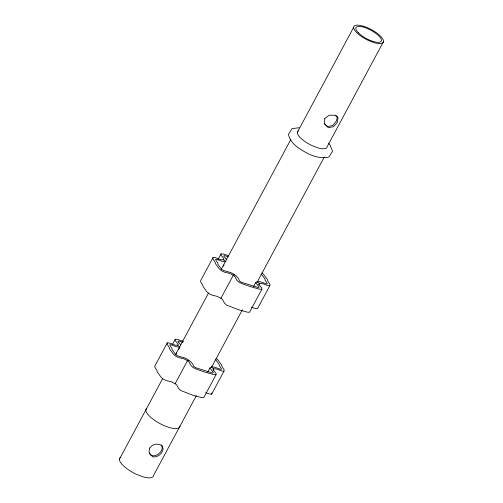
<?xml version="1.0" encoding="UTF-8"?>
<svg xmlns="http://www.w3.org/2000/svg" width="503" height="503" viewBox="0 0 503 503"><rect width="100%" height="100%" fill="white"/><g stroke="black" fill="none" stroke-linecap="round" stroke-linejoin="round"><path stroke-width="0.75" d="M183.601 341.361L177.622 339.487L175.226 339.305L175.214 340.657L178.106 344.002L178.119 344.888C174.478 346.554 171.058 342.43 167.279 342.851L154.949 365.851L154.761 367.115L157.049 370.78L157.288 372.013L161.017 377.131L163.274 379.161L166.562 380.689L171.416 381.746L175.126 383.732L176.76 384.94L178.659 388.53L180.784 390.548L193.095 395.283L201.307 397.546L203.702 397.728L216.032 374.729L216.051 373.377L213.153 370.032L213.146 369.145C216.78 367.479 220.207 371.604 223.98 371.183L224.168 369.919L221.88 366.253L221.647 365.021L217.912 359.903L216.221 358.381M228.658 255.706L223.426 254.065L221.031 253.883L221.012 255.235L223.91 258.58L223.917 259.466C220.283 261.132 216.856 257.008 213.083 257.429L200.754 280.429L200.559 281.693L202.854 285.358L203.086 286.591L206.821 291.709L209.072 293.739L212.36 295.267L217.221 296.324L220.924 298.31L222.565 299.518L224.464 303.108L226.583 305.126L238.894 309.861L247.111 312.124L249.507 312.306L261.837 289.307L261.856 287.961L258.957 284.61L258.951 283.723C262.585 282.057 266.005 286.182 269.784 285.761L269.973 284.497L267.678 280.831L267.445 279.605L263.71 274.487L262.025 272.959M167.279 342.851L167.09 344.115L169.385 347.787L169.618 349.013L173.353 354.131L175.604 356.162L178.892 357.69L183.752 358.746L185.89 359.733L189.097 361.94L190.995 365.53L193.114 367.548L196.396 369.145L205.425 372.289L213.637 374.546L216.032 374.729M213.083 257.429L212.895 258.699L215.183 262.365L215.416 263.591L219.151 268.709L221.408 270.74L224.696 272.268L229.55 273.324L231.694 274.311L234.895 276.518L236.794 280.108L238.919 282.126L242.201 283.73L251.23 286.867L259.441 289.131L261.837 289.307M205.677 392.591L209.141 393.893L211.65 394.182L211.838 392.918M337.312 117.117L336.4 121.022L332.628 125.555L327.541 126.536L324.29 123.361M172.686 344.039L175.226 339.305M218.126 259.296L221.031 253.883M119.431 459.182L162.551 378.765M175.534 354.546L208.556 292.966M221.169 269.438L290.916 139.356M176.075 354.357L176.798 353.005M178.609 349.623L179.338 348.265M223.326 266.225L224.049 264.874M297.304 132.415L353.678 27.281M175.126 383.732L187.456 360.733L188.619 360.192L190.348 361.317L192.636 363.895L193.642 366.347L195.46 367.643L212.7 373.044L213.379 372.534L209.914 368.045L211.977 366.769L215.661 367.53L220.477 369.347L221.578 369.108L219.289 365.442L219.056 364.21L215.68 359.67M220.924 298.31L233.26 275.311L234.417 274.77L236.152 275.896L238.441 278.473L239.447 280.925L241.258 282.221L258.498 287.622L259.183 287.112L255.719 282.623L257.781 281.347L261.459 282.108L266.282 283.925L267.382 283.686L265.087 280.02L264.855 278.788L261.485 274.254M383.569 41.498L327.195 146.631A16.706 5.52 28.2 0 1 317.55 147.744L311.797 145.48A16.706 5.52 28.2 0 1 298.619 130.673M207.739 372.101L209.914 368.045M253.537 286.679L255.719 282.623M196.315 395.691L153.566 475.417A19.076 6.306 28.2 0 1 142.55 476.693L135.973 474.103A19.076 6.306 28.2 0 1 120.927 457.196M211.524 367.322L242.32 309.892M257.159 282.221L324.309 156.98M213.09 370.164L213.813 368.812L211.197 367.121M258.888 284.742L259.617 283.39L257.002 281.699M211.65 394.182L223.98 371.183M269.784 285.761L257.454 308.76L254.939 308.471L251.481 307.17M299.172 127.731L292.048 128.63L288.426 134.376C290.483 144.122 300.096 149.347 308.144 153.698C314.633 156.76 321.801 158.891 328.931 156.986L332.552 151.24L330.1 144.996L328.622 143.336M225.086 261.849L221.402 261.088L216.586 259.271L215.485 259.51L217.774 263.176L218.006 264.402L221.741 269.52C225.64 271.991 230.858 271.444 234.417 274.77M179.282 347.265L175.604 346.51L170.781 344.693L169.681 344.926L171.976 348.598L172.208 349.824L175.943 354.942C179.835 357.413 185.054 356.866 188.619 360.192M228.104 256.744L224.363 255.568L223.684 256.084L226.576 259.429M183.048 342.398L178.565 340.99L177.88 341.506L180.778 344.851M223.25 259.806L225.866 261.491M177.452 345.228L180.061 346.913M149.492 453.612L152.396 455.756C157.804 456.605 164.336 450.116 161.463 444.803M335.803 115.388L337.362 116.727M179.992 426.135A19.076 6.306 28.2 0 1 159.891 423.551A19.076 6.306 28.2 0 1 146.744 408.273M324.724 118.545L324.498 123.996L328.296 127.705L333.382 126.718L335.394 124.706L337.287 122.399L338.117 117.891L334.992 115.218L329.232 115.168L324.724 118.545M149.743 448.066L149.007 451.543L150.24 454.775L153.145 456.925C157.961 457.365 162.651 453.505 163.11 448.663L162.218 445.966L159.784 444.545L155.987 444.055L152.321 445.356L149.743 448.066M363.323 26.169L358.375 25.15A16.706 5.52 28.2 0 0 354.64 30.098A16.706 5.52 28.2 0 0 368.165 40.347L373.924 42.61A16.706 5.52 28.2 0 0 382.607 38.681A16.706 5.52 28.2 0 0 363.323 26.169M358.205 32.657A14.336 4.741 28.2 0 0 380.325 41.982A14.336 4.741 28.2 0 0 367.335 28.526A14.336 4.741 28.2 0 0 358.205 32.657"/></g></svg>
